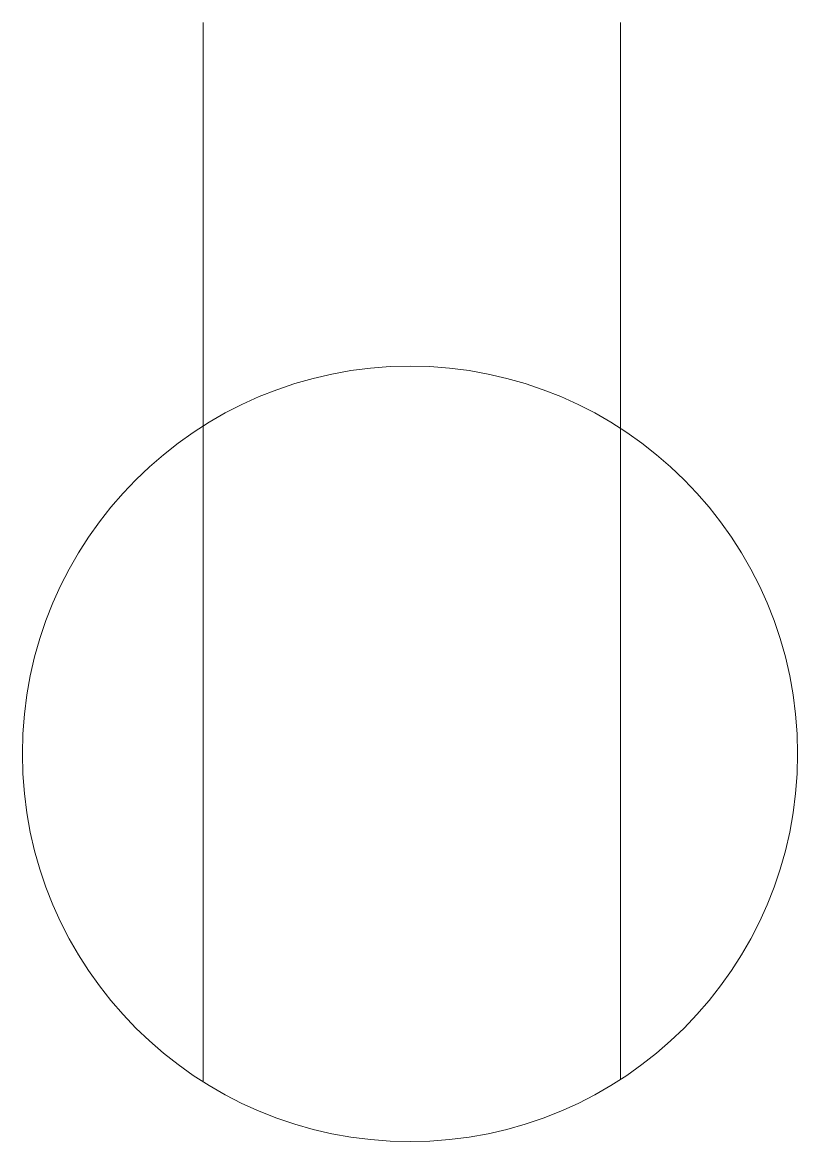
# Model space of a CAD drawing. Header units: inches. Extents: x 109.02 to 112.23, y -101.83 to -97.19.
import ezdxf
from ezdxf.enums import TextEntityAlignment as Align

# ---------------------------------------------------------------- set-up
doc = ezdxf.new("R2010")
doc.units = ezdxf.units.IN
doc.header["$MEASUREMENT"] = 0
doc.layers.get('0').update_dxf_attribs({"color": 1, "lineweight": 9})
doc.layers.add('E101-1st-floor-electrical', color=7, linetype='Continuous', lineweight=9)
doc.layers.add('E102-2nd-floor-electrical', color=7, linetype='Continuous', lineweight=9)
doc.layers.get('E102-2nd-floor-electrical').off()
doc.styles.add('Reg', font='Arial.ttf', dxfattribs={"height": 3})

# ---------------------------------------------------------------- blocks, each defined once
blk = doc.blocks.new('duplex')
at = {"layer": 'E101-1st-floor-electrical'}
for p, q in [((291.6498, 54.8266), (291.6498, 59.2085)), ((293.3803, 54.8266), (293.3803, 59.218))]:
    blk.add_line(p, q, dxfattribs=at)
blk.add_circle((292.5225, 57.8588), 1.6072, dxfattribs=at)
at = {"style": 'Reg'}
blk.add_attdef('ID', text='', height=3, dxfattribs=at).set_placement((292.5485, 61.4623), align=Align.MIDDLE_CENTER)

msp = doc.modelspace()

# ---------------------------------------------------------------- block references
at = {"layer": 'E102-2nd-floor-electrical', "rotation": 180}
msp.add_blockref('duplex', (403.1498, -42.3643), dxfattribs=at)

doc.saveas('drawing.dxf')
